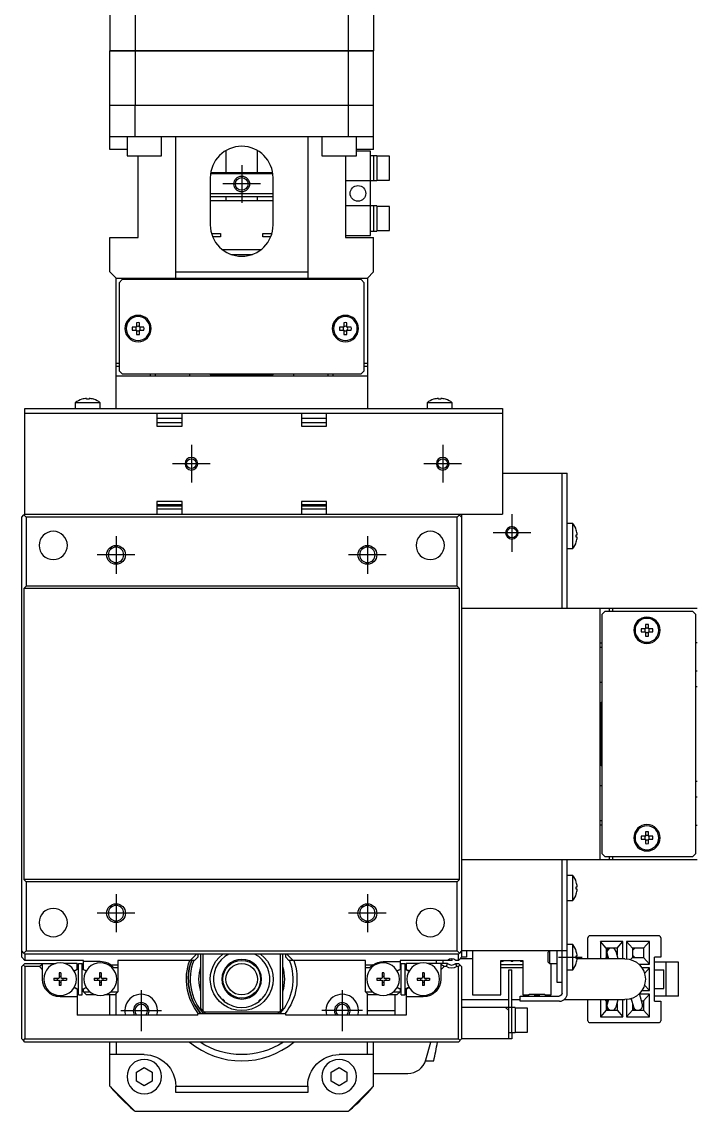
# Model space of a CAD drawing. Extents: x 0 to 1643, y -8 to 1285.
# Drawn here: x 1321.9 to 1429.4, y 461.8 to 635.1 of the extents above; entities that cross this region are included whole.
import ezdxf

# ---------------------------------------------------------------- set-up
doc = ezdxf.new("R2010")
doc.units = 0
doc.header["$LTSCALE"] = 0.5
doc.linetypes.add('CENTER', pattern=[50.8, 31.75, -6.35, 6.35, -6.35])
for name, color, linetype in [('MSM_CENTER', 1, 'CENTER'), ('MSM_CONTINUOUS', 7, 'CONTINUOUS'), ('MSM_NARROW', 5, 'CONTINUOUS')]:
    doc.layers.add(name, color=color, linetype=linetype)

msp = doc.modelspace()

# ---------------------------------------------------------------- linework, layer by layer
at = {"layer": 'MSM_CENTER'}
for p, q in [((1356.86, 612.27), (1356.86, 606.27)), ((1359.86, 609.27), (1353.86, 609.27)), ((1348.86, 567.77), (1348.86, 561.77)), ((1388.86, 567.77), (1388.86, 561.77)), ((1351.86, 564.77), (1345.86, 564.77)), ((1391.86, 564.77), (1385.86, 564.77)), ((1399.86, 556.77), (1399.86, 550.77)), ((1336.86, 553.27), (1336.86, 547.27)), ((1376.86, 553.27), (1376.86, 547.27)), ((1402.86, 553.77), (1396.86, 553.77)), ((1339.86, 550.27), (1333.86, 550.27)), ((1379.86, 550.27), (1373.86, 550.27)), ((1336.86, 496.27), (1336.86, 490.27)), ((1376.86, 496.27), (1376.86, 490.27)), ((1339.86, 493.27), (1333.86, 493.27)), ((1379.86, 493.27), (1373.86, 493.27)), ((1407.26, 486.27), (1411.04, 486.27)), ((1340.86, 481.02), (1340.86, 474.52)), ((1372.86, 481.02), (1372.86, 474.52)), ((1337.61, 477.77), (1344.11, 477.77)), ((1376.11, 477.77), (1369.61, 477.77))]:
    msp.add_line(p, q, dxfattribs=at)
at = {"layer": 'MSM_CONTINUOUS'}
for p, q in [((1377.86, 666.77), (1377.86, 630.52)), ((1335.86, 654.47), (1335.86, 630.52)), ((1339.89, 654.47), (1339.89, 630.52)), ((1373.83, 654.47), (1373.83, 630.52)), ((1335.86, 630.52), (1377.86, 630.52)), ((1335.86, 630.47), (1377.86, 630.47)), ((1335.86, 614.77), (1335.86, 630.47)), ((1335.91, 630.52), (1335.91, 630.47)), ((1339.89, 630.47), (1339.89, 621.77)), ((1340.14, 630.52), (1340.14, 630.47)), ((1373.57, 630.52), (1373.57, 630.47)), ((1373.83, 630.47), (1373.83, 621.77)), ((1377.81, 630.52), (1377.81, 630.47)), ((1377.86, 614.77), (1377.86, 630.47)), ((1377.86, 621.77), (1335.86, 621.77)), ((1339.86, 621.77), (1339.86, 616.77)), ((1373.86, 616.77), (1373.86, 621.77)), ((1377.86, 616.77), (1335.86, 616.77)), ((1338.61, 616.77), (1338.61, 613.77)), ((1344.11, 613.77), (1344.11, 616.77)), ((1346.36, 594.27), (1346.36, 616.77)), ((1367.36, 616.77), (1367.36, 594.27)), ((1369.61, 616.77), (1369.61, 613.77)), ((1375.11, 613.77), (1375.11, 616.77)), ((1338.61, 614.77), (1335.86, 614.77)), ((1338.61, 613.77), (1344.11, 613.77)), ((1340.36, 600.77), (1340.36, 613.77)), ((1354.36, 614.6), (1354.36, 611.07)), ((1359.36, 611.07), (1359.36, 614.6)), ((1369.61, 613.77), (1375.11, 613.77)), ((1373.36, 613.77), (1373.36, 600.77)), ((1377.86, 614.77), (1375.11, 614.77)), ((1377.36, 614.47), (1375.11, 614.47)), ((1377.36, 601.07), (1377.36, 614.47)), ((1378.36, 613.77), (1377.36, 613.77)), ((1377.86, 613.77), (1377.86, 609.77)), ((1378.36, 613.77), (1378.36, 609.77)), ((1380.36, 613.67), (1378.36, 613.67)), ((1380.36, 609.87), (1380.36, 613.67)), ((1351.86, 610.27), (1351.86, 602.77)), ((1361.82, 610.87), (1351.89, 610.87)), ((1351.92, 611.07), (1361.79, 611.07)), ((1361.86, 602.77), (1361.86, 610.27)), ((1378.36, 609.77), (1373.36, 609.77)), ((1378.36, 609.87), (1380.36, 609.87)), ((1351.86, 607.77), (1361.86, 607.77)), ((1351.86, 607.27), (1361.86, 607.27)), ((1361.86, 606.57), (1351.86, 606.57)), ((1354.36, 607.27), (1354.36, 606.57)), ((1359.36, 606.57), (1359.36, 607.27)), ((1378.36, 605.77), (1373.36, 605.77)), ((1377.86, 605.77), (1377.86, 601.77)), ((1378.36, 605.77), (1378.36, 601.77)), ((1380.36, 605.67), (1378.36, 605.67)), ((1380.36, 601.87), (1380.36, 605.67)), ((1352.06, 601.37), (1353.51, 601.37)), ((1353.51, 601.37), (1353.51, 600.87)), ((1360.21, 601.37), (1361.66, 601.37)), ((1360.21, 600.87), (1360.21, 601.37)), ((1377.36, 601.77), (1378.36, 601.77)), ((1378.36, 601.87), (1380.36, 601.87)), ((1335.86, 600.77), (1340.36, 600.77)), ((1335.86, 595.27), (1335.86, 600.77)), ((1353.51, 600.87), (1352.23, 600.87)), ((1361.48, 600.87), (1360.21, 600.87)), ((1373.36, 601.07), (1377.36, 601.07)), ((1373.36, 600.77), (1377.86, 600.77)), ((1377.86, 595.27), (1377.86, 600.77)), ((1353.73, 598.87), (1359.99, 598.87)), ((1355.15, 598.07), (1358.56, 598.07)), ((1355.61, 598.07), (1355.61, 597.93)), ((1358.11, 597.93), (1358.11, 598.07)), ((1335.86, 595.27), (1336.86, 594.27)), ((1346.36, 595.27), (1367.36, 595.27)), ((1376.86, 594.27), (1377.86, 595.27)), ((1336.86, 594.27), (1376.86, 594.27)), ((1336.86, 573.57), (1336.86, 594.27)), ((1337.86, 594.07), (1337.36, 593.57)), ((1337.36, 593.57), (1337.36, 579.57)), ((1375.86, 594.07), (1337.86, 594.07)), ((1342.36, 594.27), (1342.36, 594.07)), ((1346.86, 594.27), (1346.86, 594.07)), ((1349.36, 594.27), (1349.36, 594.07)), ((1364.36, 594.07), (1364.36, 594.27)), ((1366.86, 594.07), (1366.86, 594.27)), ((1371.36, 594.07), (1371.36, 594.27)), ((1376.36, 593.57), (1375.86, 594.07)), ((1376.36, 579.57), (1376.36, 593.57)), ((1376.86, 594.27), (1376.86, 573.57)), ((1340.12, 586.51), (1339.44, 586.51)), ((1339.44, 586.03), (1340.12, 586.03)), ((1340.12, 587.19), (1340.12, 586.51)), ((1340.12, 586.03), (1340.12, 585.35)), ((1340.6, 586.51), (1340.6, 587.19)), ((1341.28, 586.51), (1340.6, 586.51)), ((1340.6, 585.35), (1340.6, 586.03)), ((1340.6, 586.03), (1341.28, 586.03)), ((1373.12, 586.51), (1372.44, 586.51)), ((1372.44, 586.03), (1373.12, 586.03)), ((1373.12, 587.19), (1373.12, 586.51)), ((1373.12, 586.03), (1373.12, 585.35)), ((1373.6, 586.51), (1373.6, 587.19)), ((1374.28, 586.51), (1373.6, 586.51)), ((1373.6, 585.35), (1373.6, 586.03)), ((1373.6, 586.03), (1374.28, 586.03)), ((1336.86, 580.77), (1337.36, 580.77)), ((1376.36, 580.77), (1376.86, 580.77)), ((1336.86, 580.27), (1337.36, 580.27)), ((1337.36, 579.57), (1337.86, 579.07)), ((1337.86, 579.07), (1375.86, 579.07)), ((1342.36, 578.77), (1342.36, 579.07)), ((1343.11, 579.07), (1343.11, 578.77)), ((1348.61, 578.77), (1348.61, 579.07)), ((1351.86, 579.07), (1351.86, 578.97)), ((1351.86, 578.97), (1361.86, 578.97)), ((1351.86, 578.97), (1352.06, 578.77)), ((1361.66, 578.77), (1361.86, 578.97)), ((1361.86, 578.97), (1361.86, 579.07)), ((1365.11, 579.07), (1365.11, 578.77)), ((1370.61, 578.77), (1370.61, 579.07)), ((1371.36, 579.07), (1371.36, 578.77)), ((1375.86, 579.07), (1376.36, 579.57)), ((1376.36, 580.27), (1376.86, 580.27)), ((1336.86, 578.77), (1376.86, 578.77)), ((1334.36, 574.47), (1330.36, 574.47)), ((1330.36, 574.47), (1330.36, 573.57)), ((1331.43, 575.03), (1331.41, 575.03)), ((1332.16, 575.03), (1332.16, 575.16)), ((1332.56, 575.03), (1332.16, 575.03)), ((1332.56, 575.16), (1332.56, 575.03)), ((1333.31, 575.03), (1333.29, 575.03)), ((1334.36, 573.57), (1334.36, 574.47)), ((1390.36, 574.47), (1386.36, 574.47)), ((1386.36, 574.47), (1386.36, 573.57)), ((1387.43, 575.03), (1387.41, 575.03)), ((1388.16, 575.03), (1388.16, 575.16)), ((1388.56, 575.03), (1388.16, 575.03)), ((1388.56, 575.16), (1388.56, 575.03)), ((1389.31, 575.03), (1389.29, 575.03)), ((1390.36, 573.57), (1390.36, 574.47)), ((1322.36, 573.57), (1398.36, 573.57)), ((1322.36, 556.77), (1322.36, 573.57)), ((1398.36, 572.77), (1322.36, 572.77)), ((1343.36, 572.77), (1343.36, 570.77)), ((1347.36, 571.97), (1343.36, 571.97)), ((1347.36, 570.77), (1347.36, 572.77)), ((1366.36, 572.77), (1366.36, 570.77)), ((1370.36, 571.97), (1366.36, 571.97)), ((1370.36, 570.77), (1370.36, 572.77)), ((1398.36, 573.57), (1398.36, 556.77)), ((1347.36, 571.27), (1343.36, 571.27)), ((1343.36, 570.77), (1347.36, 570.77)), ((1370.36, 571.27), (1366.36, 571.27)), ((1366.36, 570.77), (1370.36, 570.77)), ((1398.36, 563.27), (1408.66, 563.27)), ((1407.86, 541.77), (1407.86, 563.27)), ((1408.66, 541.77), (1408.66, 563.27)), ((1347.36, 558.77), (1343.36, 558.77)), ((1343.36, 558.77), (1343.36, 556.77)), ((1343.36, 558.27), (1347.36, 558.27)), ((1343.36, 558.07), (1347.36, 558.07)), ((1347.36, 556.77), (1347.36, 558.77)), ((1370.36, 558.77), (1366.36, 558.77)), ((1366.36, 558.77), (1366.36, 556.77)), ((1366.36, 558.27), (1370.36, 558.27)), ((1366.36, 558.07), (1370.36, 558.07)), ((1370.36, 556.77), (1370.36, 558.77)), ((1321.86, 556.27), (1322.21, 556.62)), ((1322.21, 556.62), (1322.36, 556.77)), ((1322.21, 556.62), (1322.56, 556.27)), ((1322.36, 556.77), (1398.36, 556.77)), ((1343.36, 557.57), (1347.36, 557.57)), ((1366.36, 557.57), (1370.36, 557.57)), ((1391.16, 556.27), (1391.51, 556.62)), ((1391.36, 556.77), (1391.86, 556.27)), ((1391.86, 556.77), (1391.86, 486.27)), ((1321.86, 486.27), (1321.86, 556.27)), ((1322.56, 556.27), (1322.56, 545.27)), ((1391.16, 556.27), (1322.56, 556.27)), ((1391.16, 545.27), (1391.16, 556.27)), ((1409.56, 555.27), (1408.66, 555.27)), ((1409.56, 551.27), (1409.56, 555.27)), ((1410.11, 554.2), (1410.11, 554.22)), ((1410.11, 553.47), (1410.25, 553.47)), ((1410.11, 553.07), (1410.11, 553.47)), ((1410.25, 553.07), (1410.11, 553.07)), ((1408.66, 551.27), (1409.56, 551.27)), ((1410.11, 552.32), (1410.11, 552.34)), ((1322.56, 545.27), (1322.21, 544.92)), ((1322.21, 544.92), (1322.21, 498.62)), ((1391.51, 544.92), (1322.21, 544.92)), ((1391.16, 545.27), (1322.56, 545.27)), ((1391.51, 544.92), (1391.16, 545.27)), ((1391.51, 498.62), (1391.51, 544.92)), ((1391.86, 541.77), (1429.36, 541.77)), ((1413.86, 541.77), (1413.86, 501.77)), ((1414.66, 541.27), (1414.16, 540.77)), ((1414.16, 540.77), (1414.16, 502.77)), ((1428.66, 541.27), (1414.66, 541.27)), ((1415.36, 541.77), (1415.36, 541.27)), ((1415.86, 541.77), (1415.86, 541.27)), ((1429.16, 540.77), (1428.66, 541.27)), ((1429.16, 502.77), (1429.16, 540.77)), ((1421.12, 539.19), (1421.12, 538.51)), ((1421.6, 538.51), (1421.6, 539.19)), ((1421.12, 538.51), (1420.44, 538.51)), ((1420.44, 538.03), (1421.12, 538.03)), ((1421.12, 538.03), (1421.12, 537.35)), ((1422.28, 538.51), (1421.6, 538.51)), ((1421.6, 537.35), (1421.6, 538.03)), ((1421.6, 538.03), (1422.28, 538.03)), ((1413.86, 536.27), (1414.16, 536.27)), ((1414.16, 535.52), (1413.86, 535.52)), ((1429.36, 536.27), (1429.16, 536.27)), ((1429.36, 531.77), (1429.16, 531.77)), ((1413.86, 530.02), (1414.16, 530.02)), ((1429.36, 529.27), (1429.16, 529.27)), ((1414.06, 526.77), (1413.86, 526.57)), ((1414.06, 526.77), (1414.06, 516.77)), ((1414.16, 526.77), (1414.06, 526.77)), ((1413.86, 516.97), (1414.06, 516.77)), ((1414.06, 516.77), (1414.16, 516.77)), ((1414.16, 513.52), (1413.86, 513.52)), ((1429.16, 514.27), (1429.36, 514.27)), ((1429.16, 511.77), (1429.36, 511.77)), ((1413.86, 508.02), (1414.16, 508.02)), ((1414.16, 507.27), (1413.86, 507.27)), ((1421.12, 506.19), (1421.12, 505.51)), ((1421.6, 505.51), (1421.6, 506.19)), ((1429.16, 507.27), (1429.36, 507.27)), ((1421.12, 505.51), (1420.44, 505.51)), ((1420.44, 505.03), (1421.12, 505.03)), ((1421.12, 505.03), (1421.12, 504.35)), ((1422.28, 505.51), (1421.6, 505.51)), ((1421.6, 504.35), (1421.6, 505.03)), ((1421.6, 505.03), (1422.28, 505.03)), ((1414.16, 502.77), (1414.66, 502.27)), ((1428.66, 502.27), (1429.16, 502.77)), ((1429.36, 501.77), (1391.86, 501.77)), ((1407.86, 480.57), (1407.86, 501.77)), ((1408.66, 480.47), (1408.66, 501.77)), ((1414.66, 502.27), (1428.66, 502.27)), ((1415.36, 502.27), (1415.36, 501.77)), ((1415.86, 502.27), (1415.86, 501.77)), ((1409.56, 499.27), (1408.66, 499.27)), ((1409.56, 495.27), (1409.56, 499.27)), ((1322.21, 498.62), (1322.56, 498.27)), ((1391.51, 498.62), (1322.21, 498.62)), ((1322.56, 498.27), (1322.56, 487.27)), ((1391.16, 498.27), (1322.56, 498.27)), ((1391.16, 498.27), (1391.51, 498.62)), ((1391.16, 487.27), (1391.16, 498.27)), ((1410.11, 498.2), (1410.11, 498.22)), ((1410.11, 497.47), (1410.25, 497.47)), ((1410.11, 497.07), (1410.11, 497.47)), ((1410.25, 497.07), (1410.11, 497.07)), ((1410.11, 496.32), (1410.11, 496.34)), ((1408.66, 495.27), (1409.56, 495.27)), ((1411.96, 486.02), (1411.96, 489.37)), ((1423.26, 489.67), (1412.26, 489.67)), ((1417.51, 488.77), (1413.96, 488.77)), ((1413.96, 488.77), (1413.96, 486.02)), ((1414.86, 487.72), (1413.96, 488.77)), ((1416.61, 487.72), (1417.51, 488.77)), ((1417.51, 486.02), (1417.51, 488.77)), ((1418.11, 488.77), (1418.11, 486.01)), ((1421.76, 488.77), (1418.11, 488.77)), ((1419.06, 487.72), (1418.11, 488.77)), ((1420.81, 487.72), (1421.76, 488.77)), ((1421.76, 485.17), (1421.76, 488.77)), ((1423.56, 489.37), (1423.56, 486.27)), ((1322.21, 486.92), (1321.86, 487.27)), ((1322.56, 487.27), (1322.21, 486.92)), ((1322.56, 487.27), (1391.16, 487.27)), ((1391.51, 486.92), (1391.16, 487.27)), ((1391.86, 487.27), (1391.51, 486.92)), ((1408.66, 487.27), (1391.86, 487.27)), ((1392.66, 487.27), (1392.66, 486.27)), ((1393.61, 487.27), (1393.61, 480.27)), ((1405.86, 487.27), (1405.66, 487.07)), ((1405.66, 485.47), (1405.66, 487.07)), ((1405.86, 487.27), (1405.86, 485.27)), ((1407.06, 482.27), (1407.06, 487.27)), ((1409.56, 488.27), (1408.66, 488.27)), ((1409.56, 484.27), (1409.56, 488.27)), ((1410.11, 487.2), (1410.11, 487.22)), ((1414.86, 487.72), (1414.86, 486.22)), ((1416.61, 487.72), (1414.86, 487.72)), ((1414.86, 487.35), (1415.23, 487.72)), ((1416.8, 486.02), (1416.45, 487.18)), ((1416.61, 487.72), (1416.61, 486.66)), ((1419.06, 487.72), (1419.06, 486.22)), ((1420.81, 487.72), (1419.06, 487.72)), ((1419.06, 487.35), (1419.43, 487.72)), ((1420.81, 487.72), (1420.81, 486.22)), ((1321.86, 486.27), (1322.36, 485.77)), ((1322.36, 485.27), (1321.86, 484.77)), ((1322.36, 486.77), (1322.21, 486.92)), ((1322.36, 486.77), (1322.36, 485.77)), ((1391.36, 486.77), (1322.36, 486.77)), ((1331.66, 485.77), (1322.36, 485.77)), ((1322.36, 485.27), (1327.24, 485.27)), ((1325.16, 482.77), (1325.16, 485.27)), ((1330.66, 485.27), (1328.67, 485.27)), ((1330.66, 484.32), (1330.66, 485.27)), ((1330.86, 485.27), (1331.46, 485.27)), ((1330.86, 480.27), (1330.86, 485.27)), ((1331.46, 480.27), (1331.46, 485.27)), ((1331.66, 484.32), (1331.66, 485.77)), ((1334.36, 485.57), (1331.66, 485.57)), ((1349.36, 485.77), (1337.16, 485.77)), ((1337.16, 485.77), (1337.16, 480.77)), ((1348.65, 485.77), (1349.65, 486.77)), ((1349.86, 486.27), (1349.36, 485.77)), ((1349.86, 486.77), (1349.86, 486.27)), ((1350.36, 478.07), (1350.36, 486.77)), ((1350.66, 486.77), (1350.66, 477.77)), ((1363.06, 477.77), (1363.06, 486.77)), ((1363.36, 486.77), (1363.36, 478.07)), ((1363.86, 486.27), (1363.86, 486.77)), ((1364.36, 485.77), (1363.86, 486.27)), ((1364.06, 486.77), (1365.06, 485.77)), ((1376.56, 485.77), (1364.36, 485.77)), ((1376.56, 480.77), (1376.56, 485.77)), ((1379.36, 485.57), (1382.06, 485.57)), ((1390.36, 485.77), (1382.06, 485.77)), ((1382.06, 485.77), (1382.06, 484.32)), ((1382.26, 485.27), (1382.86, 485.27)), ((1382.26, 480.27), (1382.26, 485.27)), ((1382.86, 480.27), (1382.86, 485.27)), ((1383.06, 485.27), (1383.06, 484.32)), ((1385.04, 485.27), (1383.06, 485.27)), ((1389.6, 485.27), (1386.47, 485.27)), ((1387.86, 485.27), (1387.86, 485.77)), ((1388.56, 485.27), (1388.56, 482.77)), ((1388.86, 485.77), (1388.86, 485.27)), ((1389.43, 484.77), (1389.6, 485.27)), ((1390.36, 485.77), (1390.36, 486.02)), ((1391.36, 485.77), (1390.92, 485.77)), ((1391.09, 484.77), (1390.92, 485.27)), ((1390.92, 485.27), (1391.36, 485.27)), ((1391.51, 486.92), (1391.36, 486.77)), ((1391.36, 485.77), (1391.36, 486.77)), ((1391.36, 485.77), (1391.86, 486.27)), ((1391.36, 485.27), (1391.86, 484.77)), ((1393.61, 486.02), (1391.61, 486.02)), ((1392.66, 486.27), (1391.86, 486.27)), ((1398.11, 485.77), (1401.61, 485.77)), ((1398.11, 480.27), (1398.11, 485.77)), ((1401.61, 485.77), (1401.61, 480.27)), ((1405.66, 485.47), (1405.86, 485.27)), ((1405.86, 485.27), (1407.06, 485.27)), ((1406.11, 480.27), (1406.11, 485.27)), ((1410.11, 486.47), (1410.25, 486.47)), ((1410.11, 486.07), (1410.11, 486.47)), ((1410.25, 486.07), (1410.11, 486.07)), ((1410.11, 485.32), (1410.11, 485.34)), ((1417.86, 486.02), (1410.24, 486.02)), ((1414.86, 486.22), (1414.69, 486.02)), ((1415.15, 486.31), (1414.86, 486.6)), ((1414.86, 486.22), (1415.17, 486.22)), ((1415.01, 486.76), (1415.23, 486.02)), ((1419.06, 486.22), (1418.76, 485.89)), ((1419.43, 486.22), (1419.06, 486.6)), ((1419.06, 486.22), (1420.81, 486.22)), ((1420.81, 486.22), (1421.76, 485.17)), ((1423.56, 486.27), (1422.56, 486.27)), ((1422.56, 479.27), (1422.56, 486.27)), ((1426.36, 485.47), (1422.56, 485.47)), ((1424.44, 480.07), (1424.44, 485.47)), ((1426.36, 480.07), (1426.36, 485.47)), ((1321.86, 473.27), (1321.86, 484.77)), ((1322.36, 484.77), (1322.11, 485.02)), ((1322.36, 484.77), (1322.36, 473.27)), ((1324.66, 484.77), (1322.36, 484.77)), ((1325.16, 485.12), (1324.66, 484.77)), ((1324.66, 484.77), (1325.16, 484.27)), ((1328.1, 483.77), (1327.81, 483.77)), ((1327.81, 483.77), (1327.81, 482.98)), ((1328.1, 483.77), (1328.1, 482.98)), ((1330.66, 484.32), (1330.4, 484.17)), ((1331.66, 484.32), (1331.88, 484.19)), ((1334.5, 483.77), (1334.21, 483.77)), ((1334.21, 483.77), (1334.21, 482.98)), ((1334.5, 483.77), (1334.5, 482.98)), ((1335.95, 485.07), (1337.16, 485.07)), ((1337.16, 484.57), (1336.5, 484.57)), ((1353.99, 484.08), (1354.06, 484.15)), ((1354.06, 484.21), (1354.06, 484.15)), ((1376.56, 485.07), (1377.76, 485.07)), ((1377.21, 484.57), (1376.56, 484.57)), ((1379.21, 483.77), (1379.21, 482.98)), ((1379.5, 483.77), (1379.21, 483.77)), ((1379.5, 483.77), (1379.5, 482.98)), ((1382.06, 484.32), (1381.83, 484.19)), ((1383.06, 484.32), (1383.32, 484.17)), ((1385.9, 483.77), (1385.61, 483.77)), ((1385.61, 483.77), (1385.61, 482.98)), ((1385.9, 483.77), (1385.9, 482.98)), ((1389.06, 484.77), (1388.56, 485.12)), ((1388.56, 484.27), (1389.06, 484.77)), ((1389.43, 484.77), (1389.06, 484.77)), ((1391.36, 484.77), (1391.09, 484.77)), ((1391.61, 485.02), (1391.36, 484.77)), ((1391.36, 473.27), (1391.36, 484.77)), ((1391.86, 484.77), (1391.86, 473.27)), ((1401.61, 485.07), (1398.11, 485.07)), ((1401.61, 484.57), (1398.11, 484.57)), ((1399.36, 473.27), (1399.36, 484.27)), ((1399.36, 484.27), (1399.86, 484.27)), ((1399.86, 474.27), (1399.86, 484.27)), ((1408.66, 484.27), (1409.56, 484.27)), ((1420.05, 485.17), (1421.76, 485.17)), ((1421.76, 484.57), (1420.56, 484.57)), ((1420.97, 483.7), (1421.76, 484.57)), ((1421.76, 480.97), (1421.76, 484.57)), ((1422.56, 484.27), (1424.06, 484.27)), ((1424.06, 481.27), (1424.06, 484.27)), ((1326.96, 482.92), (1326.96, 482.63)), ((1326.96, 482.92), (1327.75, 482.92)), ((1326.96, 482.63), (1327.75, 482.63)), ((1327.49, 482.92), (1327.49, 482.63)), ((1327.81, 483.24), (1328.1, 483.24)), ((1327.81, 482.57), (1327.81, 481.77)), ((1327.81, 482.3), (1328.1, 482.3)), ((1328.1, 482.57), (1328.1, 481.77)), ((1328.16, 482.92), (1328.96, 482.92)), ((1328.16, 482.63), (1328.96, 482.63)), ((1328.43, 482.63), (1328.43, 482.92)), ((1328.96, 482.92), (1328.96, 482.63)), ((1333.36, 482.92), (1333.36, 482.63)), ((1333.36, 482.92), (1334.15, 482.92)), ((1333.36, 482.63), (1334.15, 482.63)), ((1333.89, 482.92), (1333.89, 482.63)), ((1334.21, 483.24), (1334.5, 483.24)), ((1334.21, 482.57), (1334.21, 481.77)), ((1334.21, 482.3), (1334.5, 482.3)), ((1334.5, 482.57), (1334.5, 481.77)), ((1334.56, 482.92), (1335.36, 482.92)), ((1334.56, 482.63), (1335.36, 482.63)), ((1334.83, 482.63), (1334.83, 482.92)), ((1335.36, 482.92), (1335.36, 482.63)), ((1378.36, 482.92), (1378.36, 482.63)), ((1378.36, 482.92), (1379.15, 482.92)), ((1378.36, 482.63), (1379.15, 482.63)), ((1378.89, 482.92), (1378.89, 482.63)), ((1379.21, 483.24), (1379.5, 483.24)), ((1379.21, 482.57), (1379.21, 481.77)), ((1379.21, 482.3), (1379.5, 482.3)), ((1379.5, 482.57), (1379.5, 481.77)), ((1379.56, 482.92), (1380.36, 482.92)), ((1379.56, 482.63), (1380.36, 482.63)), ((1379.83, 482.63), (1379.83, 482.92)), ((1380.36, 482.92), (1380.36, 482.63)), ((1384.76, 482.92), (1385.55, 482.92)), ((1384.76, 482.92), (1384.76, 482.63)), ((1384.76, 482.63), (1385.55, 482.63)), ((1385.29, 482.92), (1385.29, 482.63)), ((1385.61, 483.24), (1385.9, 483.24)), ((1385.61, 482.57), (1385.61, 481.77)), ((1385.61, 482.3), (1385.9, 482.3)), ((1385.9, 482.57), (1385.9, 481.77)), ((1385.96, 482.92), (1386.76, 482.92)), ((1385.96, 482.63), (1386.76, 482.63)), ((1386.23, 482.63), (1386.23, 482.92)), ((1386.76, 482.92), (1386.76, 482.63)), ((1407.86, 482.27), (1407.06, 482.27)), ((1420.97, 481.84), (1421.76, 480.97)), ((1328.1, 481.77), (1327.81, 481.77)), ((1330.4, 481.37), (1330.66, 481.22)), ((1330.66, 481.22), (1330.66, 477.07)), ((1330.86, 480.27), (1331.46, 480.27)), ((1331.66, 481.22), (1331.88, 481.35)), ((1331.66, 480.77), (1331.66, 481.22)), ((1331.66, 480.77), (1332.7, 480.77)), ((1331.66, 480.77), (1332.16, 480.27)), ((1333.64, 480.27), (1332.16, 480.27)), ((1334.5, 481.77), (1334.21, 481.77)), ((1336.66, 480.27), (1335.07, 480.27)), ((1335.86, 477.07), (1335.86, 480.27)), ((1336.02, 480.77), (1337.16, 480.77)), ((1336.66, 480.27), (1337.16, 480.77)), ((1336.86, 477.07), (1336.86, 480.47)), ((1354.06, 481.4), (1353.99, 481.46)), ((1354.06, 481.4), (1354.06, 481.33)), ((1376.56, 480.77), (1377.7, 480.77)), ((1376.56, 480.77), (1377.06, 480.27)), ((1378.64, 480.27), (1376.81, 480.27)), ((1376.81, 480.27), (1376.81, 477.07)), ((1376.86, 480.27), (1376.86, 480.47)), ((1379.5, 481.77), (1379.21, 481.77)), ((1381.56, 480.27), (1380.07, 480.27)), ((1381.02, 480.77), (1382.06, 480.77)), ((1381.31, 477.07), (1381.31, 480.27)), ((1381.56, 480.27), (1382.06, 480.77)), ((1382.06, 481.22), (1381.83, 481.35)), ((1382.06, 481.22), (1382.06, 480.77)), ((1382.26, 480.27), (1382.86, 480.27)), ((1383.32, 481.37), (1383.06, 481.22)), ((1383.06, 481.22), (1383.06, 477.07)), ((1385.9, 481.77), (1385.61, 481.77)), ((1393.61, 480.27), (1398.11, 480.27)), ((1401.16, 479.27), (1401.16, 480.07)), ((1401.16, 480.07), (1407.36, 480.07)), ((1401.61, 480.27), (1402.61, 480.27)), ((1402.61, 480.37), (1405.11, 480.37)), ((1402.61, 480.27), (1402.61, 480.37)), ((1403.41, 480.37), (1403.41, 480.27)), ((1403.41, 480.27), (1404.31, 480.27)), ((1403.78, 480.37), (1403.78, 480.27)), ((1403.93, 480.37), (1403.93, 480.27)), ((1404.31, 480.37), (1404.31, 480.27)), ((1405.11, 480.27), (1405.11, 480.37)), ((1405.11, 480.27), (1406.11, 480.27)), ((1420.66, 478.77), (1420.17, 480.49)), ((1421.76, 480.37), (1420.21, 480.37)), ((1420.56, 480.97), (1421.76, 480.97)), ((1420.81, 479.32), (1421.76, 480.37)), ((1421.76, 476.77), (1421.76, 480.37)), ((1422.56, 481.27), (1424.06, 481.27)), ((1426.36, 480.07), (1422.56, 480.07)), ((1330.66, 479.97), (1327.96, 479.97)), ((1353.69, 479.57), (1353.88, 479.57)), ((1354.11, 479.35), (1353.88, 479.57)), ((1354.11, 479.35), (1353.94, 479.35)), ((1354.11, 479.21), (1354.11, 479.35)), ((1355.79, 479.81), (1355.79, 479.81)), ((1359.83, 479.57), (1359.61, 479.35)), ((1359.78, 479.35), (1359.61, 479.35)), ((1359.61, 479.35), (1359.61, 479.21)), ((1359.61, 479.21), (1359.61, 479.21)), ((1359.83, 479.57), (1360.02, 479.57)), ((1385.76, 479.97), (1383.06, 479.97)), ((1391.86, 479.52), (1399.36, 479.52)), ((1399.86, 479.52), (1401.16, 479.52)), ((1407.46, 479.27), (1401.16, 479.27)), ((1408.19, 479.52), (1417.86, 479.52)), ((1411.96, 476.17), (1411.96, 479.52)), ((1413.96, 479.52), (1413.96, 476.77)), ((1414.86, 479.32), (1414.69, 479.52)), ((1415.17, 479.32), (1414.86, 479.32)), ((1414.86, 479.32), (1414.86, 477.82)), ((1414.86, 478.95), (1415.15, 479.23)), ((1415.23, 479.52), (1415.01, 478.78)), ((1416.45, 478.36), (1416.8, 479.52)), ((1416.61, 478.88), (1416.61, 477.82)), ((1417.51, 476.77), (1417.51, 479.52)), ((1418.11, 479.53), (1418.11, 476.77)), ((1418.89, 479.5), (1418.76, 479.65)), ((1418.85, 479.67), (1419.21, 478.37)), ((1419.06, 478.91), (1419.06, 477.82)), ((1420.5, 479.32), (1420.81, 479.32)), ((1420.81, 479.32), (1420.81, 477.82)), ((1422.56, 479.27), (1423.56, 479.27)), ((1423.56, 479.27), (1423.56, 476.17)), ((1349.86, 477.07), (1330.66, 477.07)), ((1363.86, 477.27), (1349.86, 477.27)), ((1349.86, 477.07), (1349.86, 477.27)), ((1350.66, 477.77), (1350.36, 478.07)), ((1350.66, 477.77), (1350.86, 477.57)), ((1350.86, 477.57), (1362.86, 477.57)), ((1351.16, 477.27), (1350.86, 477.57)), ((1363.36, 478.07), (1362.56, 477.27)), ((1363.86, 477.07), (1363.86, 477.27)), ((1383.06, 477.07), (1363.86, 477.07)), ((1376.81, 477.77), (1381.31, 477.77)), ((1400.36, 478.27), (1391.86, 478.27)), ((1398.86, 478.27), (1399.36, 477.77)), ((1400.36, 478.27), (1400.36, 474.27)), ((1402.36, 478.17), (1400.36, 478.17)), ((1402.36, 474.37), (1402.36, 478.17)), ((1414.86, 477.82), (1413.96, 476.77)), ((1413.96, 476.77), (1417.51, 476.77)), ((1415.23, 477.82), (1414.86, 478.2)), ((1414.86, 477.82), (1416.61, 477.82)), ((1416.61, 477.82), (1417.51, 476.77)), ((1419.06, 477.82), (1418.11, 476.77)), ((1418.11, 476.77), (1421.76, 476.77)), ((1419.43, 477.82), (1419.06, 478.2)), ((1419.06, 477.82), (1420.81, 477.82)), ((1420.81, 477.82), (1421.76, 476.77)), ((1412.26, 475.87), (1423.26, 475.87)), ((1321.86, 473.27), (1322.11, 473.02)), ((1322.11, 473.02), (1322.36, 473.27)), ((1322.36, 473.27), (1391.36, 473.27)), ((1391.36, 473.27), (1391.61, 473.02)), ((1391.86, 473.27), (1391.36, 472.77)), ((1399.86, 473.27), (1391.86, 473.27)), ((1399.36, 474.27), (1400.36, 474.27)), ((1399.86, 474.27), (1399.86, 473.27)), ((1400.36, 474.37), (1402.36, 474.37)), ((1322.36, 472.77), (1322.11, 473.02)), ((1391.36, 472.77), (1322.36, 472.77)), ((1335.86, 465.77), (1335.86, 472.77)), ((1336.86, 472.77), (1336.86, 470.77)), ((1376.86, 470.77), (1376.86, 472.77)), ((1377.86, 465.77), (1377.86, 472.77)), ((1386.16, 469.94), (1386.97, 472.77)), ((1341.36, 470.77), (1335.86, 470.77)), ((1377.86, 470.77), (1372.36, 470.77)), ((1386.11, 469.77), (1387.43, 469.77)), ((1340.11, 467.99), (1341.36, 468.71)), ((1340.11, 466.55), (1340.11, 467.99)), ((1341.36, 468.71), (1342.61, 467.99)), ((1342.61, 467.99), (1342.61, 466.55)), ((1371.11, 467.99), (1372.36, 468.71)), ((1371.11, 466.55), (1371.11, 467.99)), ((1372.36, 468.71), (1373.61, 467.99)), ((1373.61, 467.99), (1373.61, 466.55)), ((1341.36, 465.83), (1340.11, 466.55)), ((1342.61, 466.55), (1341.36, 465.83)), ((1372.36, 465.83), (1371.11, 466.55)), ((1373.61, 466.55), (1372.36, 465.83)), ((1377.86, 467.77), (1383.28, 467.77)), ((1335.86, 465.77), (1339.86, 461.77)), ((1346.36, 464.77), (1346.36, 465.77)), ((1346.36, 465.77), (1367.36, 465.77)), ((1367.36, 464.77), (1346.36, 464.77)), ((1367.36, 465.77), (1367.36, 464.77)), ((1373.86, 461.77), (1377.86, 465.77)), ((1339.86, 461.77), (1373.86, 461.77))]:
    msp.add_line(p, q, dxfattribs=at)
for centre, radius in [((1356.86, 609.27), 1.01), ((1375.36, 607.77), 1.25), ((1348.86, 564.77), 0.783), ((1388.86, 564.77), 0.783), ((1399.86, 553.77), 0.783), ((1356.86, 482.77), 3)]:
    msp.add_circle(centre, radius, dxfattribs=at)
at = {"layer": 'MSM_CONTINUOUS', "extrusion": (0, 0, -1)}
for centre, radius in [((-1340.36, 586.27), 2.1), ((-1340.36, 586.27), 1.9), ((-1373.36, 586.27), 2.1), ((-1373.36, 586.27), 1.9), ((-1326.86, 551.77), 2.25), ((-1386.86, 551.77), 2.25), ((-1336.86, 550.27), 1.23), ((-1376.86, 550.27), 1.23), ((-1421.36, 538.27), 2.1), ((-1421.36, 538.27), 1.9), ((-1421.36, 505.27), 2.1), ((-1421.36, 505.27), 1.9), ((-1326.86, 491.77), 2.25), ((-1336.86, 493.27), 1.23), ((-1376.86, 493.27), 1.23), ((-1386.86, 491.77), 2.25), ((-1327.96, 482.77), 2.6), ((-1334.36, 482.77), 2.6), ((-1356.86, 482.77), 3.15), ((-1379.36, 482.77), 2.6), ((-1385.76, 482.77), 2.6), ((-1341.36, 467.27), 2.75), ((-1372.36, 467.27), 2.75)]:
    msp.add_circle(centre, radius, dxfattribs=at)
at = {"layer": 'MSM_CONTINUOUS'}
for centre, radius, start, end in [((1356.86, 610.27), 5, 0, 180), ((1356.86, 602.77), 5, 180, 0), ((1340.36, 586.27), 0.95, 165.3667, 194.6333), ((1340.36, 586.27), 0.365, 138.8496, 221.1504), ((1340.36, 586.27), 0.95, 75.3667, 104.6333), ((1340.36, 586.27), 0.365, 48.8496, 131.1504), ((1340.36, 586.27), 0.365, 228.8496, 311.1504), ((1340.36, 586.27), 0.365, 318.8496, 41.1504), ((1340.36, 586.27), 0.95, 345.3667, 14.6333), ((1373.36, 586.27), 0.95, 165.3667, 194.6333), ((1373.36, 586.27), 0.365, 138.8496, 221.1504), ((1373.36, 586.27), 0.95, 75.3667, 104.6333), ((1373.36, 586.27), 0.365, 48.8496, 131.1504), ((1373.36, 586.27), 0.365, 228.8496, 311.1504), ((1373.36, 586.27), 0.365, 318.8496, 41.1504), ((1373.36, 586.27), 0.95, 345.3667, 14.6333), ((1340.36, 586.27), 0.95, 255.3667, 284.6333), ((1373.36, 586.27), 0.95, 255.3667, 284.6333), ((1332.36, 571.97), 3.2, 107.27, 128.6822), ((1332.36, 571.97), 3.19, 93.5904, 106.9053), ((1332.36, 571.97), 3.19, 73.0947, 86.4096), ((1332.36, 571.97), 3.2, 51.3178, 72.73), ((1388.36, 571.97), 3.2, 107.27, 128.6822), ((1388.36, 571.97), 3.19, 93.5904, 106.9053), ((1388.36, 571.97), 3.19, 73.0947, 86.4096), ((1388.36, 571.97), 3.2, 51.3178, 72.73), ((1407.06, 553.27), 3.2, 17.27, 38.6822), ((1407.06, 553.27), 3.19, 3.5904, 16.9053), ((1407.06, 553.27), 3.19, 343.0947, 356.4096), ((1407.06, 553.27), 3.2, 321.3178, 342.73), ((1421.36, 538.27), 0.95, 75.3667, 104.6333), ((1421.36, 538.27), 0.95, 165.3667, 194.6333), ((1421.36, 538.27), 0.365, 138.8496, 221.1504), ((1421.36, 538.27), 0.365, 48.8496, 131.1504), ((1421.36, 538.27), 0.365, 228.8496, 311.1504), ((1421.36, 538.27), 0.95, 255.3667, 284.6333), ((1421.36, 538.27), 0.365, 318.8496, 41.1504), ((1421.36, 538.27), 0.95, 345.3667, 14.6333), ((1421.36, 505.27), 0.95, 75.3667, 104.6333), ((1421.36, 505.27), 0.95, 165.3667, 194.6333), ((1421.36, 505.27), 0.365, 138.8496, 221.1504), ((1421.36, 505.27), 0.365, 48.8496, 131.1504), ((1421.36, 505.27), 0.365, 228.8496, 311.1504), ((1421.36, 505.27), 0.95, 255.3667, 284.6333), ((1421.36, 505.27), 0.365, 318.8496, 41.1504), ((1421.36, 505.27), 0.95, 345.3667, 14.6333), ((1407.06, 497.27), 3.2, 17.27, 38.6822), ((1407.06, 497.27), 3.19, 3.5904, 16.9053), ((1407.06, 497.27), 3.2, 321.3178, 342.73), ((1407.06, 497.27), 3.19, 343.0947, 356.4096), ((1412.26, 489.37), 0.3, 90, 180), ((1423.26, 489.37), 0.3, 0, 90), ((1407.06, 486.27), 3.2, 17.27, 38.6822), ((1407.06, 486.27), 3.19, 3.5904, 16.9053), ((1415.73, 486.97), 0.75, 16.5209, 196.5209), ((1334.36, 482.77), 2.8, 40.0052, 90), ((1356.86, 482.77), 8.5, 159.3327, 220.3202), ((1356.86, 482.77), 8.2, 158.5399, 222.1236), ((1356.86, 482.77), 4.5, 117.266, 62.7339), ((1356.86, 482.77), 8.2, 317.8764, 21.4601), ((1390.26, 485.02), 1, 48.5904, 131.4096), ((1390.26, 486.02), 1, 228.5904, 311.4096), ((1398.36, 485.87), 0.25, 203.5782, 336.4218), ((1399.86, 485.87), 0.25, 203.5782, 336.4218), ((1401.36, 485.87), 0.25, 203.5782, 336.4218), ((1407.06, 486.27), 3.2, 321.3178, 342.73), ((1407.06, 486.27), 3.19, 343.0947, 356.4096), ((1331.16, 482.77), 1.59, 100.8931, 126.1972), ((1331.27, 482.66), 1.75, 120, 127.006), ((1331.16, 482.77), 1.59, 53.8028, 79.1069), ((1379.36, 482.77), 2.8, 124.7719, 139.9948), ((1382.56, 482.77), 1.59, 100.8931, 126.1972), ((1382.67, 482.66), 1.75, 118.6217, 127.006), ((1382.56, 482.77), 1.59, 53.8028, 79.1069), ((1331.27, 482.89), 1.75, 232.994, 240), ((1331.16, 482.77), 1.59, 233.8028, 259.1069), ((1331.16, 482.77), 1.59, 280.8931, 306.1972), ((1340.86, 477.77), 2.6, 344.3815, 195.6185), ((1372.86, 477.77), 2.6, 344.3815, 195.6185), ((1382.67, 482.89), 1.75, 232.994, 241.3783), ((1382.56, 482.77), 1.59, 233.8028, 259.1069), ((1382.56, 482.77), 1.59, 280.8931, 306.1972), ((1407.46, 480.47), 1.2, 270, 0), ((1340.86, 477.77), 1.01, 315.9346, 224.0654), ((1372.86, 477.77), 1.01, 315.9346, 224.0654), ((1415.73, 478.57), 0.75, 163.4791, 343.4791), ((1419.93, 478.57), 0.75, 195.6242, 15.6242), ((1412.26, 476.17), 0.3, 180, 270), ((1423.26, 476.17), 0.3, 270, 0), ((1356.86, 482.77), 13, 230.2849, 309.7151), ((1328.85, 482.77), 60, 347.4867, 350.4059), ((1383.28, 470.77), 3, 270, 344.0042), ((1356.86, 482.77), 27, 219.3765, 230.6235), ((1356.86, 482.77), 27, 309.3765, 320.6235)]:
    msp.add_arc(centre, radius, start, end, dxfattribs=at)
at = {"layer": 'MSM_CONTINUOUS', "extrusion": (0, 0, -1)}
for centre, radius, start, end in [((-1356.86, 482.77), 8.8, 321.3178, 19.9323), ((-1356.86, 482.77), 8.5, 319.6798, 20.6673), ((-1356.86, 482.77), 5, 126.8699, 53.1301), ((-1356.86, 482.77), 8.8, 160.0677, 218.6822), ((-1379.36, 482.77), 2.8, 55.2281, 90), ((-1417.86, 482.77), 3.25, 90, 270), ((-1331.04, 482.66), 1.75, 118.6217, 127.006), ((-1356.86, 482.77), 6.8, 342.9174, 17.0826), ((-1356.86, 482.77), 6.8, 162.9174, 197.0826), ((-1382.44, 482.66), 1.75, 120, 127.006), ((-1390.26, 486.02), 1.5, 236.4427, 303.5573), ((-1327.96, 482.77), 2.8, 270, 0), ((-1327.75, 482.98), 0.06, 180, 270), ((-1327.75, 482.57), 0.06, 90, 180), ((-1328.16, 482.98), 0.06, 270, 0), ((-1328.16, 482.57), 0.06, 0, 90), ((-1334.15, 482.98), 0.06, 180, 270), ((-1334.15, 482.57), 0.06, 90, 180), ((-1334.56, 482.98), 0.06, 270, 0), ((-1334.56, 482.57), 0.06, 0, 90), ((-1379.15, 482.98), 0.06, 180, 270), ((-1379.15, 482.57), 0.06, 90, 180), ((-1379.56, 482.98), 0.06, 270, 0), ((-1379.56, 482.57), 0.06, 0, 90), ((-1385.55, 482.98), 0.06, 180, 270), ((-1385.55, 482.57), 0.06, 90, 180), ((-1385.76, 482.77), 2.8, 180, 270), ((-1385.96, 482.98), 0.06, 270, 0), ((-1385.96, 482.57), 0.06, 0, 90), ((-1331.04, 482.89), 1.75, 232.994, 241.3783), ((-1382.44, 482.89), 1.75, 232.994, 240), ((-1407.36, 480.57), 0.5, 180, 270), ((-1356.86, 482.77), 12, 236.4427, 303.5573), ((-1341.36, 465.77), 5, 90, 180), ((-1372.36, 465.77), 5, 0, 90)]:
    msp.add_arc(centre, radius, start, end, dxfattribs=at)
at = {"layer": 'MSM_NARROW'}
msp.add_line((1359.61, 479.21), (1359.61, 479.21), dxfattribs=at)
for centre, radius in [((1356.86, 609.27), 1.25), ((1336.86, 550.27), 1.5), ((1376.86, 550.27), 1.5), ((1336.86, 493.27), 1.5), ((1376.86, 493.27), 1.5), ((1356.86, 482.77), 2.5)]:
    msp.add_circle(centre, radius, dxfattribs=at)
at = {"layer": 'MSM_NARROW', "extrusion": (0, 0, -1)}
for centre in [(-1348.86, 564.77), (-1388.86, 564.77), (-1399.86, 553.77)]:
    msp.add_circle(centre, 1, dxfattribs=at)
at = {"layer": 'MSM_NARROW'}
for centre in [(1340.86, 477.77), (1372.86, 477.77)]:
    msp.add_arc(centre, 1.25, 325.9442, 214.0558, dxfattribs=at)

doc.saveas('drawing.dxf')
